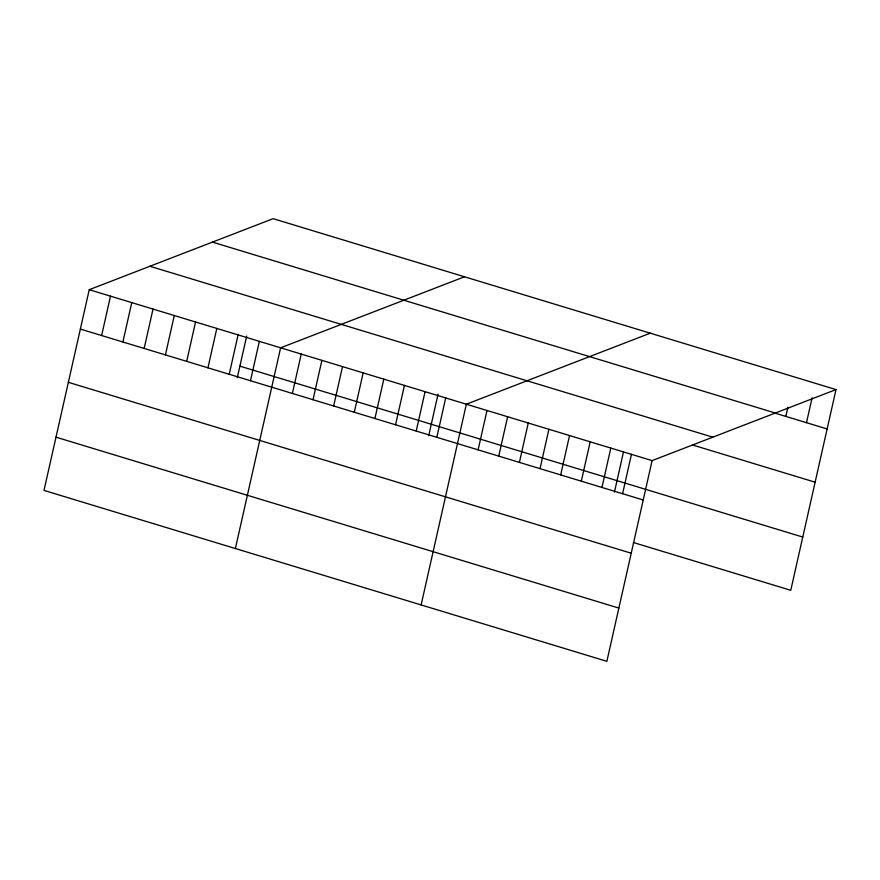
<?xml version="1.0" encoding="UTF-8"?>
<svg xmlns="http://www.w3.org/2000/svg" width="880" height="880" viewBox="0 0 880 880"><rect width="100%" height="100%" fill="white"/><g stroke="black" fill="none" stroke-linecap="round" stroke-linejoin="round"><path stroke-width="1.32" d="M836 389.587L273.141 218.669L89.232 289.696L44 490.413L606.859 661.331L652.102 460.614L836 389.587L790.768 590.304L633.402 542.52M101.629 335.533L110.495 296.153M122.892 341.99L131.758 302.61M144.155 348.447L153.021 309.067M165.418 354.904L174.284 315.524M186.681 361.361L195.547 321.981M207.944 367.818L216.821 328.438M229.207 374.275L238.084 334.895M237.325 377.553L246.675 336.105M250.47 380.732L259.347 341.352M235.378 548.526L280.61 347.809L464.508 276.782M292.369 393.448L301.246 354.079M313.016 399.718L321.882 360.349M333.652 405.988L342.518 366.608M354.288 412.247L363.165 372.878M374.924 418.517L383.801 379.148M395.56 424.787L404.437 385.407M416.207 431.057L425.073 391.677M428.703 435.666L438.042 394.218M436.843 437.316L445.709 397.947M421.124 604.923L466.356 404.206L650.254 333.179M478.115 449.856L486.992 410.476M498.751 456.115L507.628 416.746M519.398 462.385L528.264 423.016M540.034 468.655L548.911 429.275M560.67 474.914L569.547 435.545M581.306 481.184L590.183 441.815M601.942 487.454L610.819 448.074M614.449 492.063L623.491 451.924M622.589 493.724L631.455 454.344M785.851 416.427L787.919 407.231M806.487 422.686L812.108 397.749M212.443 242.11L775.313 413.017M774.246 412.896L827.123 428.956M149.919 266.266L712.789 437.173M692.593 444.994L815.133 482.196M89.232 289.696L652.102 460.614M239.899 366.146L802.769 537.053M80.355 329.076L643.225 499.983M68.365 382.316L631.224 553.223M56.001 437.173L618.86 608.08"/></g></svg>
